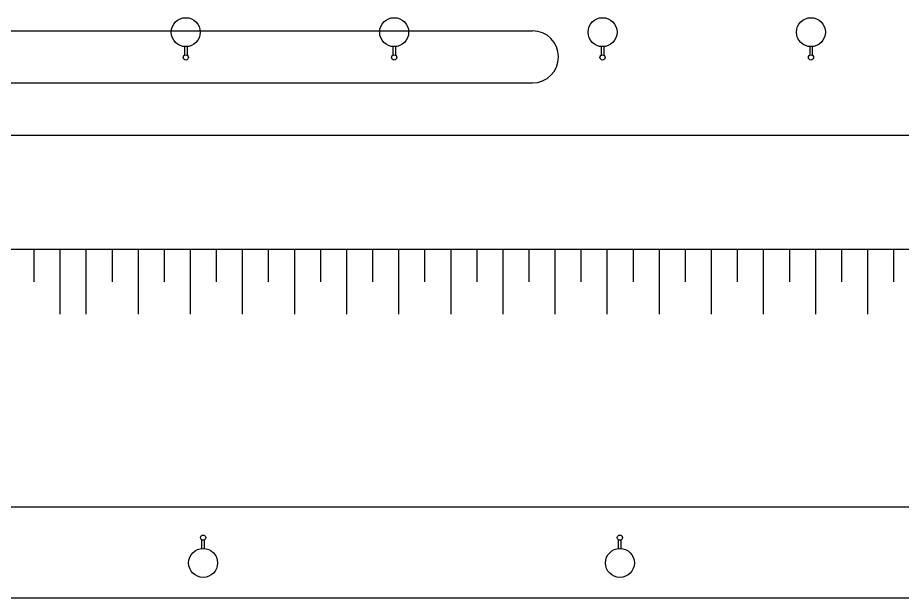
# Model space of a CAD drawing. Header units: millimetres. Extents: x 2128 to 2646, y 1972 to 2207.
# Drawn here: x 2316.61 to 2333.59, y 2060.56 to 2071.7 of the extents above; entities that cross this region are included whole.
import ezdxf

# ---------------------------------------------------------------- set-up
doc = ezdxf.new("R2010")
doc.units = ezdxf.units.MM
for name, color, linetype in [('AR-CALÇADA', 1, 'Continuous'), ('AR-ILUMINAÇÃO-JARDIM', 1, 'Continuous'), ('ar-talude', 1, 'Continuous')]:
    doc.layers.add(name, color=color, linetype=linetype)

# ---------------------------------------------------------------- blocks, each defined once
blk = doc.blocks.new('Poste Jardim')
at = {"layer": 'AR-ILUMINAÇÃO-JARDIM'}
for p, q in [((-0.025, 0.109), (-0.025, 0.274)), ((0.025, 0.109), (0.025, 0.274))]:
    blk.add_line(p, q, dxfattribs=at)
for centre, radius in [((0, 0.318), 0.05), ((0, 0.318), 0.05), ((0, -0.167), 0.278)]:
    blk.add_circle(centre, radius, dxfattribs=at)
blk = doc.blocks.new('TALUDE')
at = {"layer": 'ar-talude', "ltscale": 3}
for p, q in [((35.436, -11.476), (102.318, -11.476)), ((180.754, -16.421), (27.601, -16.426))]:
    blk.add_line(p, q, dxfattribs=at)
at = {"layer": 'ar-talude'}
for p, q in [((55.436, -11.476), (55.436, -12.099)), ((55.936, -11.476), (55.936, -12.723)), ((56.436, -11.476), (56.436, -12.099)), ((56.436, -11.476), (56.436, -12.723)), ((56.936, -11.476), (56.936, -12.099)), ((57.436, -11.476), (57.436, -12.723)), ((57.936, -11.476), (57.936, -12.099)), ((58.436, -11.476), (58.436, -12.723)), ((58.936, -11.476), (58.936, -12.099)), ((59.436, -11.476), (59.436, -12.723)), ((59.936, -11.476), (59.936, -12.099)), ((60.436, -11.476), (60.436, -12.723)), ((60.936, -11.476), (60.936, -12.099)), ((61.436, -11.476), (61.436, -12.723)), ((61.936, -11.476), (61.936, -12.099)), ((62.436, -11.476), (62.436, -12.723)), ((62.936, -11.476), (62.936, -12.099)), ((63.436, -11.476), (63.436, -12.723)), ((63.936, -11.476), (63.936, -12.099)), ((64.436, -11.476), (64.436, -12.723)), ((64.936, -11.476), (64.936, -12.099)), ((65.436, -11.476), (65.436, -12.723)), ((65.936, -11.476), (65.936, -12.099)), ((66.436, -11.476), (66.436, -12.723)), ((66.936, -11.476), (66.936, -12.099)), ((67.436, -11.476), (67.436, -12.723)), ((67.936, -11.476), (67.936, -12.099)), ((68.436, -11.476), (68.436, -12.723)), ((68.936, -11.476), (68.936, -12.099)), ((69.436, -11.476), (69.436, -12.723)), ((69.936, -11.476), (69.936, -12.099)), ((70.436, -11.476), (70.436, -12.723)), ((70.936, -11.476), (70.936, -12.099)), ((71.436, -11.476), (71.436, -12.723)), ((71.936, -11.476), (71.936, -12.099))]:
    blk.add_line(p, q, dxfattribs=at)

msp = doc.modelspace()

# ---------------------------------------------------------------- linework, layer by layer
at = {"layer": 'AR-CALÇADA'}
for p, q in [((2302.351, 2071.448), (2326.491, 2071.448)), ((2302.351, 2070.448), (2326.491, 2070.448)), ((2301.851, 2069.448), (2362.754, 2069.448)), ((2356.411, 2060.556), (2289.035, 2060.556))]:
    msp.add_line(p, q, dxfattribs=at)
msp.add_arc((2326.491, 2070.948), 0.5, 270, 90, dxfattribs=at)

# ---------------------------------------------------------------- block references
at = {"layer": 'AR-ILUMINAÇÃO-JARDIM', "rotation": 180}
for p in [(2319.837, 2071.256), (2323.837, 2071.256), (2327.837, 2071.256), (2331.837, 2071.256)]:
    msp.add_blockref('Poste Jardim', p, dxfattribs=at)
at = {"layer": 'AR-ILUMINAÇÃO-JARDIM'}
for p in [(2320.17, 2061.402), (2328.17, 2061.402)]:
    msp.add_blockref('Poste Jardim', p, dxfattribs=at)
at = {"layer": 'ar-talude'}
msp.add_blockref('TALUDE', (2261.486, 2078.732), dxfattribs=at)

doc.saveas('drawing.dxf')
